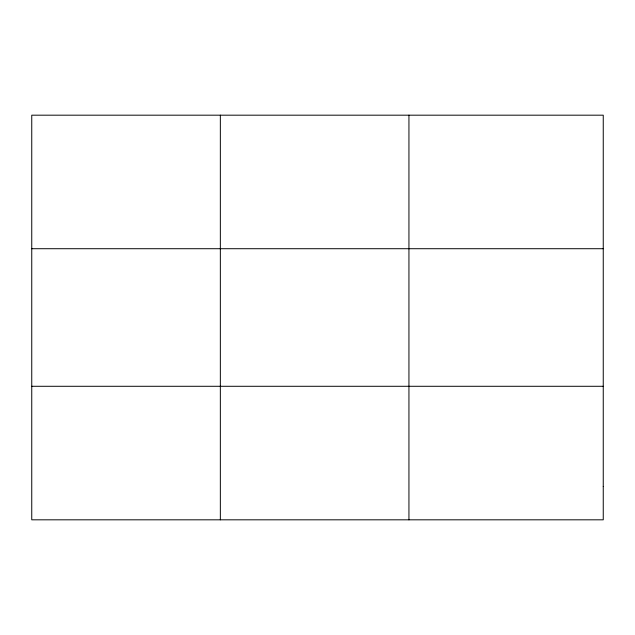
<?xml version="1.0" encoding="UTF-8"?>
<svg xmlns="http://www.w3.org/2000/svg" width="635" height="635" viewBox="0 0 635 635"><rect width="100%" height="100%" fill="white"/><g stroke="black" fill="none" stroke-linecap="round" stroke-linejoin="round"><path stroke-width="0.95" d="M220.345 115.181L220.345 519.819M408.94 115.181L408.94 519.819M31.75 248.714L603.25 248.714M31.75 386.286L603.25 386.286M603.25 486.442L603.25 519.819L31.75 519.819L31.75 115.181L603.25 115.181L603.25 486.442"/></g></svg>
